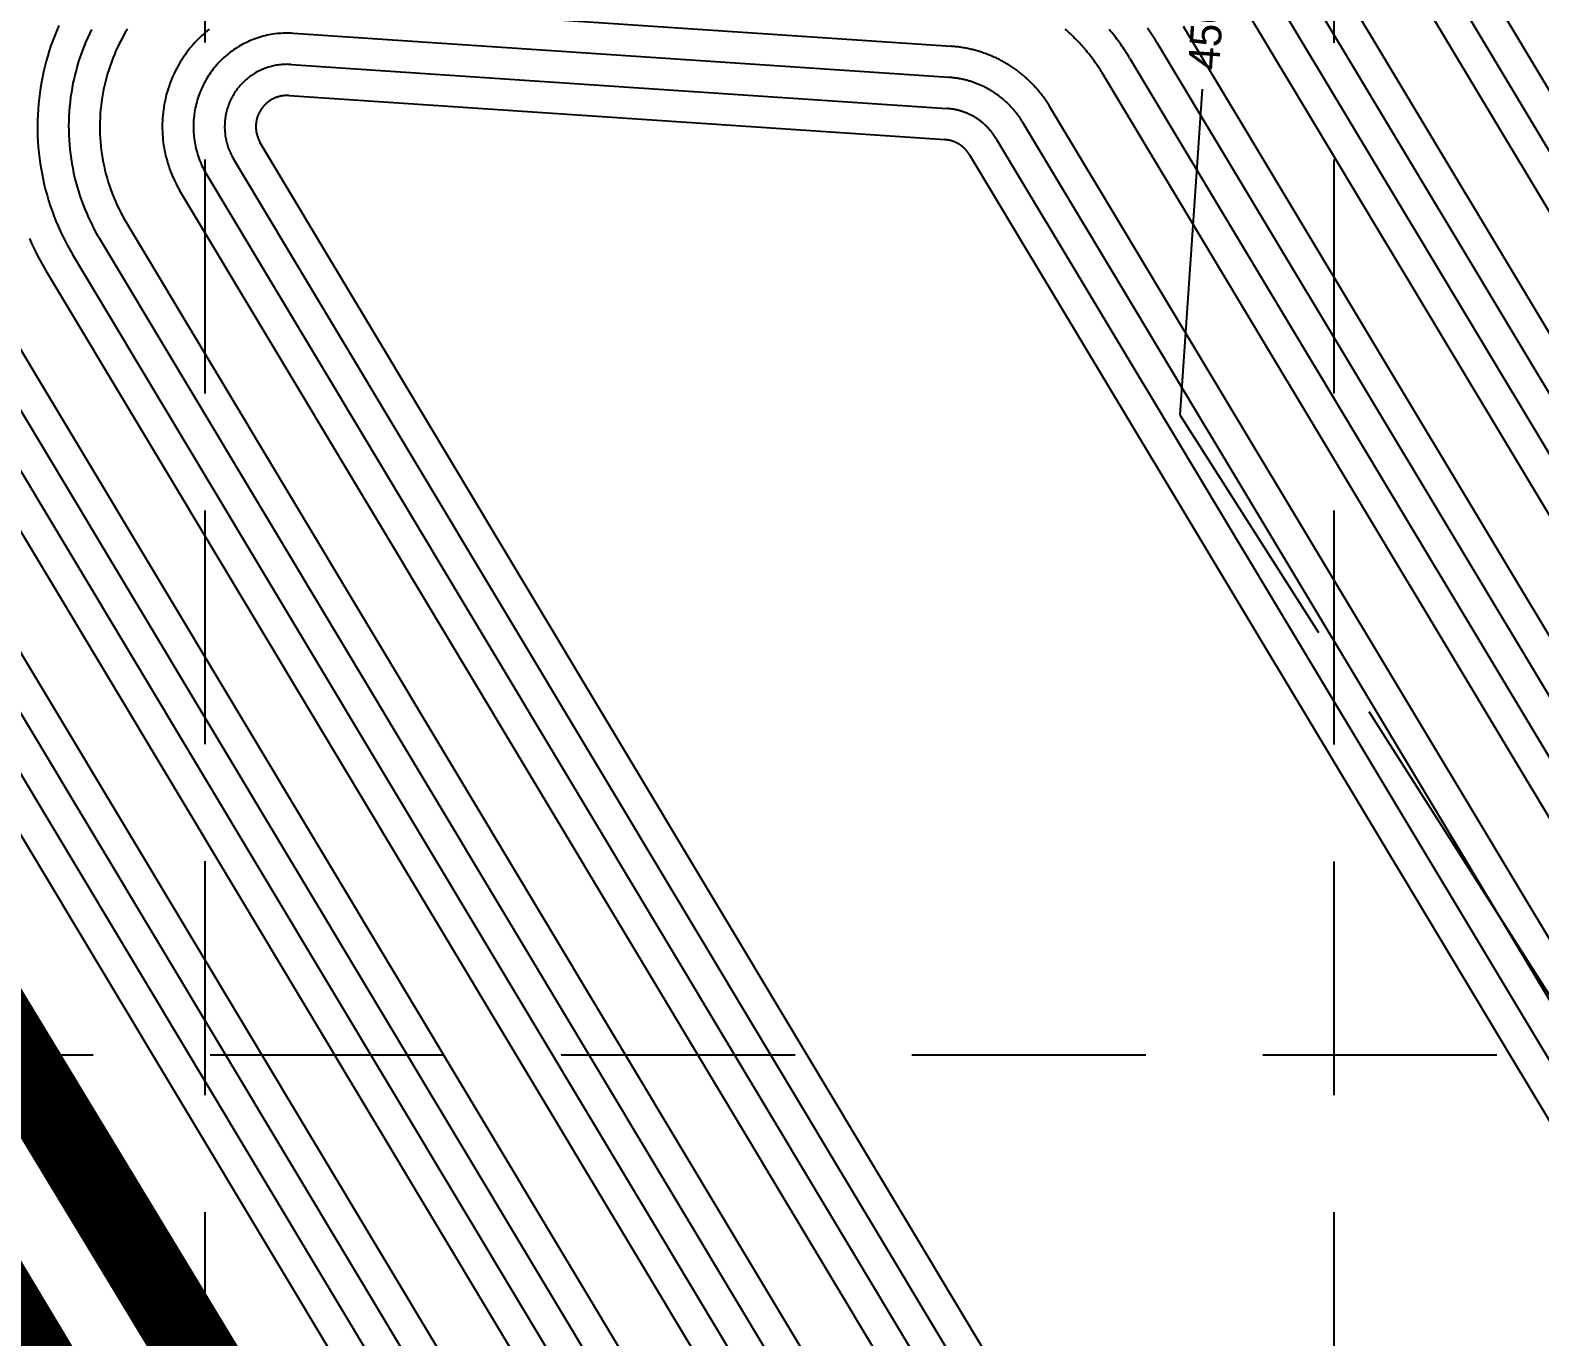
# Model space of a CAD drawing. Header units: inches. Extents: x 2439273 to 2445077, y 7048639 to 7057917.
# Drawn here: x 2442731.7 to 2442925.3, y 7055413.2 to 7055580.8 of the extents above; entities that cross this region are included whole.
import ezdxf
from ezdxf.enums import TextEntityAlignment as Align

# ---------------------------------------------------------------- set-up
doc = ezdxf.new("R2010")
doc.units = ezdxf.units.IN
doc.header["$LTSCALE"] = 300
doc.header["$MEASUREMENT"] = 0
for name, pattern in [('DASHED', [0.29, 0.25, -0.04]), ('DASHEDX2', [0.165, 0.125, -0.04]), ('HIDDEN', [0.375, 0.25, -0.125])]:
    doc.linetypes.add(name, pattern=pattern)
for name, color, linetype in [('DRAINAGE_AREA', 250, 'DASHEDX2'), ('EC', 43, 'DASHEDX2'), ('GRID', 254, 'HIDDEN'), ('LIMITS OF DISTURBANCE', 1, 'HIDDEN'), ('PC', 43, 'DASHEDX2')]:
    doc.layers.add(name, color=color, linetype=linetype)
doc.styles.add('TMODELF', font='tmodelf')

msp = doc.modelspace()

# ---------------------------------------------------------------- linework, layer by layer
at = {"layer": 'DRAINAGE_AREA', "color": 7, "linetype": 'DASHED', "const_width": 12, "flags": 128}
msp.add_lwpolyline([(2442523.23, 7055757.19), (2442876.18, 7055168.29), (2441748.83, 7054649.57)], dxfattribs=at)
at = {"layer": 'EC', "color": 43, "linetype": 'DASHED', "flags": 128}
msp.add_lwpolyline([(2442881.96, 7055573.21), (2442879.1, 7055531.43), (2442927.59, 7055455.25), (2442934.38, 7055434.1), (2442941.96, 7055423.03), (2442996.24, 7055347.46), (2443030.13, 7055325.05), (2443009.32, 7055280.28), (2442984.94, 7055240.37), (2443015.54, 7055249.83), (2443019.33, 7055229.64), (2443061.22, 7055172.89)], dxfattribs=at)
at = {"layer": 'GRID', "linetype": 'HIDDEN', "ltscale": 0.4}
for p, q in [((2442754.12, 7049369.17), (2442754.12, 7057765.42)), ((2442898.88, 7049369.15), (2442898.88, 7057765.42)), ((2439424.76, 7055449.35), (2444925.44, 7055449.35))]:
    msp.add_line(p, q, dxfattribs=at)
at = {"layer": 'LIMITS OF DISTURBANCE', "linetype": 'HIDDEN', "const_width": 10, "flags": 128}
msp.add_lwpolyline([(2442886.99, 7052945.51), (2442895.43, 7053179.56), (2442913.36, 7053306.08), (2442998.8, 7053329.28), (2443093.73, 7053267.07), (2443296.25, 7053331.38), (2443338.44, 7053257.58), (2443392.24, 7053315.57), (2443340.55, 7053361.96), (2443447.09, 7053414.68), (2443517.82, 7053314.09), (2443574.97, 7053356.59), (2443489.91, 7053468.17), (2443446.06, 7053438.95), (2443383.6, 7053614.29), (2443418.05, 7053884.17), (2443327.03, 7054031.84), (2443323.07, 7054052.94), (2443416.73, 7054128.1), (2443524.9, 7054050.3), (2443573.71, 7054048.98), (2443787.41, 7054200.62), (2444024.68, 7054478.24), (2444110.5, 7054653.51), (2444155.29, 7054902.89), (2444160.77, 7055069.77), (2444147.31, 7055200.65), (2444077.57, 7055450.67), (2443950.4, 7055673.72), (2443333.94, 7055400.63), (2443359.36, 7055365.05), (2443134.35, 7055268.48), (2442886.46, 7055663.65), (2442672.88, 7055635.7), (2442663.99, 7055558.19), (2442899.02, 7055169.89), (2442892.76, 7055099.78), (2442914.05, 7055045.94), (2443178.35, 7054615.25), (2442985.45, 7054501.31), (2442726.73, 7054920.14), (2442733.57, 7054854.12), (2442852.43, 7053970.46), (2442450.39, 7053675.08), (2441832.15, 7054504.96), (2441778.69, 7054488.78), (2441880.34, 7054326.59), (2442122.98, 7053975.48), (2442344.49, 7053665.13), (2442528.89, 7053430.2), (2442805.16, 7053043.91), (2442834.55, 7052997.62)], close=True, dxfattribs=at)
at = {"layer": 'PC', "color": 24, "linetype": 'Continuous', "flags": 128}
for points in [[(2442910.43, 7055599.78), (2443114.76, 7055259.3)], [(2443111.33, 7055257.24), (2442907, 7055597.72)], [(2443107.9, 7055255.18), (2442903.57, 7055595.66)], [(2442896.71, 7055591.54), (2443101.04, 7055251.07)], [(2442893.28, 7055589.49), (2443097.61, 7055249.01)], [(2442889.85, 7055587.43), (2443094.19, 7055246.94)], [(2443090.75, 7055244.89), (2442886.42, 7055585.37)], [(2442765.71, 7055584.34), (2442849.77, 7055578.69)], [(2442735.39, 7055581.37), (2442735.12, 7055580.73), (2442734.85, 7055580.09), (2442734.61, 7055579.44), (2442734.37, 7055578.78), (2442734.15, 7055578.12), (2442733.95, 7055577.45), (2442733.76, 7055576.78), (2442733.58, 7055576.11), (2442733.42, 7055575.43), (2442733.27, 7055574.75), (2442733.14, 7055574.07), (2442733.03, 7055573.38), (2442732.93, 7055572.69), (2442732.84, 7055572), (2442732.77, 7055571.3), (2442732.71, 7055570.61), (2442732.67, 7055569.91), (2442732.64, 7055569.22), (2442732.63, 7055568.52), (2442732.64, 7055567.82), (2442732.66, 7055567.13), (2442732.69, 7055566.43), (2442732.74, 7055565.74), (2442732.81, 7055565.04), (2442732.89, 7055564.35), (2442732.98, 7055563.66), (2442733.09, 7055562.97), (2442733.22, 7055562.29), (2442733.36, 7055561.6), (2442733.51, 7055560.92), (2442733.68, 7055560.25), (2442733.87, 7055559.58), (2442734.07, 7055558.91), (2442734.28, 7055558.24), (2442734.51, 7055557.59), (2442734.75, 7055556.93), (2442735.01, 7055556.28), (2442735.28, 7055555.64), (2442735.56, 7055555.01), (2442735.86, 7055554.38), (2442736.17, 7055553.75), (2442736.5, 7055553.14), (2442736.83, 7055552.53), (2442737.19, 7055551.93)], [(2442744.16, 7055580.9), (2442743.89, 7055580.45), (2442743.63, 7055580), (2442743.39, 7055579.54), (2442743.15, 7055579.07), (2442742.92, 7055578.6), (2442742.7, 7055578.13), (2442742.5, 7055577.65), (2442742.3, 7055577.16), (2442742.11, 7055576.67), (2442741.94, 7055576.18), (2442741.77, 7055575.68), (2442741.62, 7055575.18), (2442741.48, 7055574.68), (2442741.34, 7055574.18), (2442741.22, 7055573.67), (2442741.11, 7055573.16), (2442741.02, 7055572.64), (2442740.93, 7055572.13), (2442740.85, 7055571.61), (2442740.79, 7055571.09), (2442740.73, 7055570.57), (2442740.69, 7055570.05), (2442740.66, 7055569.53), (2442740.64, 7055569.01), (2442740.63, 7055568.48), (2442740.64, 7055567.96), (2442740.65, 7055567.44), (2442740.68, 7055566.92), (2442740.72, 7055566.4), (2442740.76, 7055565.88), (2442740.82, 7055565.36), (2442740.9, 7055564.84), (2442740.98, 7055564.32), (2442741.07, 7055563.81), (2442741.18, 7055563.3), (2442741.29, 7055562.79), (2442741.42, 7055562.28), (2442741.56, 7055561.78), (2442741.71, 7055561.27), (2442741.87, 7055560.78), (2442742.04, 7055560.28), (2442742.22, 7055559.79), (2442742.41, 7055559.31), (2442742.62, 7055558.83), (2442742.83, 7055558.35), (2442743.05, 7055557.88), (2442743.29, 7055557.41), (2442743.53, 7055556.95), (2442743.78, 7055556.49), (2442744.05, 7055556.04), (2442952.23, 7055208.68)], [(2443073.6, 7055234.6), (2442869.27, 7055575.08), (2442869.15, 7055575.28), (2442869.03, 7055575.47), (2442868.91, 7055575.67), (2442868.78, 7055575.86), (2442868.65, 7055576.05), (2442868.53, 7055576.25), (2442868.39, 7055576.44), (2442868.26, 7055576.63), (2442868.13, 7055576.81), (2442867.99, 7055577), (2442867.85, 7055577.18), (2442867.71, 7055577.37), (2442867.57, 7055577.55), (2442867.43, 7055577.73), (2442867.28, 7055577.91), (2442867.13, 7055578.09), (2442866.98, 7055578.27), (2442866.83, 7055578.44), (2442866.68, 7055578.62), (2442866.53, 7055578.79), (2442866.37, 7055578.96), (2442866.22, 7055579.13), (2442866.06, 7055579.3), (2442865.9, 7055579.46), (2442865.73, 7055579.63), (2442865.57, 7055579.79), (2442865.41, 7055579.95), (2442865.24, 7055580.11), (2442865.07, 7055580.27), (2442864.9, 7055580.43), (2442864.73, 7055580.58), (2442864.56, 7055580.74), (2442864.38, 7055580.89)], [(2442876.13, 7055579.19), (2442875.97, 7055579.46), (2442875.81, 7055579.72), (2442875.65, 7055579.98), (2442875.48, 7055580.24), (2442875.31, 7055580.5), (2442875.14, 7055580.75), (2442874.96, 7055581.01)], [(2443083.89, 7055240.78), (2442879.56, 7055581.25)], [(2442739.57, 7055580.85), (2442739.3, 7055580.3), (2442739.05, 7055579.75), (2442738.81, 7055579.19), (2442738.58, 7055578.63), (2442738.36, 7055578.06), (2442738.16, 7055577.48), (2442737.96, 7055576.9), (2442737.78, 7055576.32), (2442737.62, 7055575.73), (2442737.46, 7055575.14), (2442737.32, 7055574.55), (2442737.19, 7055573.95), (2442737.08, 7055573.35), (2442736.98, 7055572.75), (2442736.89, 7055572.15), (2442736.81, 7055571.54), (2442736.75, 7055570.94), (2442736.7, 7055570.33), (2442736.67, 7055569.72), (2442736.64, 7055569.11), (2442736.63, 7055568.5), (2442736.64, 7055567.89), (2442736.65, 7055567.28), (2442736.69, 7055566.67), (2442736.73, 7055566.07), (2442736.79, 7055565.46), (2442736.86, 7055564.85), (2442736.94, 7055564.25), (2442737.04, 7055563.65), (2442737.15, 7055563.05), (2442737.27, 7055562.45), (2442737.4, 7055561.86), (2442737.55, 7055561.26), (2442737.71, 7055560.68), (2442737.89, 7055560.09), (2442738.07, 7055559.51), (2442738.27, 7055558.93), (2442738.49, 7055558.36), (2442738.71, 7055557.8), (2442738.95, 7055557.23), (2442739.19, 7055556.68), (2442739.46, 7055556.13), (2442739.73, 7055555.58), (2442740.01, 7055555.04), (2442740.31, 7055554.51), (2442740.62, 7055553.98)], [(2442754.66, 7055580.88), (2442754.39, 7055580.66), (2442754.12, 7055580.44), (2442753.86, 7055580.21), (2442753.61, 7055579.97), (2442753.36, 7055579.73), (2442753.11, 7055579.48), (2442752.87, 7055579.22), (2442752.64, 7055578.96), (2442752.41, 7055578.7), (2442752.19, 7055578.43), (2442751.97, 7055578.16), (2442751.76, 7055577.88), (2442751.56, 7055577.6), (2442751.36, 7055577.31), (2442751.17, 7055577.02), (2442750.98, 7055576.73), (2442750.81, 7055576.43), (2442750.63, 7055576.12), (2442750.47, 7055575.82), (2442750.31, 7055575.51), (2442750.16, 7055575.19), (2442750.01, 7055574.88), (2442749.87, 7055574.56), (2442749.74, 7055574.23), (2442749.62, 7055573.91), (2442749.5, 7055573.58), (2442749.39, 7055573.25), (2442749.29, 7055572.92), (2442749.2, 7055572.58), (2442749.11, 7055572.24), (2442749.03, 7055571.9), (2442748.95, 7055571.56), (2442748.89, 7055571.22), (2442748.83, 7055570.88), (2442748.78, 7055570.53), (2442748.74, 7055570.19), (2442748.7, 7055569.84), (2442748.67, 7055569.49), (2442748.65, 7055569.14), (2442748.64, 7055568.8), (2442748.63, 7055568.45), (2442748.64, 7055568.1), (2442748.65, 7055567.75), (2442748.66, 7055567.4), (2442748.69, 7055567.06), (2442748.72, 7055566.71), (2442748.76, 7055566.36), (2442748.81, 7055566.02), (2442748.86, 7055565.67), (2442748.93, 7055565.33), (2442749, 7055564.99), (2442749.07, 7055564.65), (2442749.16, 7055564.31), (2442749.25, 7055563.98), (2442749.35, 7055563.64), (2442749.46, 7055563.31), (2442749.57, 7055562.98), (2442749.69, 7055562.65), (2442749.82, 7055562.33), (2442749.95, 7055562.01), (2442750.1, 7055561.69), (2442750.25, 7055561.38), (2442750.4, 7055561.06), (2442750.56, 7055560.76), (2442750.73, 7055560.45), (2442750.91, 7055560.15)], [(2442765.44, 7055580.35), (2442765.18, 7055580.36), (2442764.92, 7055580.37), (2442764.65, 7055580.38), (2442764.39, 7055580.37), (2442764.13, 7055580.37), (2442763.87, 7055580.35), (2442763.61, 7055580.33), (2442763.35, 7055580.31), (2442763.09, 7055580.28), (2442762.83, 7055580.24), (2442762.57, 7055580.2), (2442762.32, 7055580.15), (2442762.06, 7055580.1), (2442761.81, 7055580.04), (2442761.55, 7055579.97), (2442761.3, 7055579.9), (2442761.05, 7055579.83), (2442760.8, 7055579.75), (2442760.56, 7055579.66), (2442760.31, 7055579.57), (2442760.07, 7055579.47), (2442759.83, 7055579.37), (2442759.59, 7055579.26), (2442759.35, 7055579.15), (2442759.12, 7055579.03), (2442758.89, 7055578.91), (2442758.66, 7055578.78), (2442758.44, 7055578.65), (2442758.21, 7055578.51), (2442757.99, 7055578.37), (2442757.78, 7055578.23), (2442757.57, 7055578.07), (2442757.36, 7055577.92), (2442757.15, 7055577.76), (2442756.95, 7055577.59), (2442756.75, 7055577.42), (2442756.55, 7055577.25), (2442756.36, 7055577.07), (2442756.17, 7055576.89), (2442755.99, 7055576.7), (2442755.81, 7055576.51), (2442755.64, 7055576.32), (2442755.47, 7055576.12), (2442755.3, 7055575.92), (2442755.14, 7055575.71), (2442754.98, 7055575.5), (2442754.83, 7055575.29), (2442754.68, 7055575.08), (2442754.54, 7055574.86), (2442754.4, 7055574.64), (2442754.26, 7055574.41), (2442754.13, 7055574.19), (2442754.01, 7055573.96), (2442753.89, 7055573.72), (2442753.78, 7055573.49), (2442753.67, 7055573.25), (2442753.56, 7055573.01), (2442753.47, 7055572.77), (2442753.37, 7055572.52), (2442753.29, 7055572.28), (2442753.2, 7055572.03), (2442753.13, 7055571.78), (2442753.06, 7055571.53), (2442752.99, 7055571.28), (2442752.93, 7055571.02), (2442752.87, 7055570.77), (2442752.82, 7055570.51), (2442752.78, 7055570.25), (2442752.74, 7055569.99), (2442752.71, 7055569.73), (2442752.68, 7055569.47), (2442752.66, 7055569.21), (2442752.65, 7055568.95), (2442752.64, 7055568.69), (2442752.63, 7055568.43), (2442752.64, 7055568.17), (2442752.64, 7055567.91), (2442752.66, 7055567.65), (2442752.67, 7055567.39), (2442752.7, 7055567.13), (2442752.73, 7055566.87), (2442752.76, 7055566.61), (2442752.81, 7055566.35), (2442752.85, 7055566.09), (2442752.91, 7055565.84), (2442752.96, 7055565.58), (2442753.03, 7055565.33), (2442753.1, 7055565.08), (2442753.17, 7055564.83), (2442753.25, 7055564.58), (2442753.34, 7055564.33), (2442753.43, 7055564.08), (2442753.52, 7055563.84), (2442753.62, 7055563.6), (2442753.73, 7055563.36), (2442753.84, 7055563.13), (2442753.96, 7055562.89), (2442754.08, 7055562.66), (2442754.21, 7055562.43), (2442754.34, 7055562.21)], [(2442849.5, 7055574.7), (2442765.44, 7055580.35)], [(2442872.7, 7055577.14), (2442872.56, 7055577.37), (2442872.42, 7055577.6), (2442872.28, 7055577.82), (2442872.13, 7055578.05), (2442871.98, 7055578.28), (2442871.83, 7055578.5), (2442871.68, 7055578.72), (2442871.52, 7055578.94), (2442871.37, 7055579.16), (2442871.21, 7055579.38), (2442871.04, 7055579.59), (2442870.88, 7055579.81), (2442870.72, 7055580.02), (2442870.55, 7055580.23), (2442870.38, 7055580.44), (2442870.21, 7055580.65), (2442870.03, 7055580.86)], [(2442876.13, 7055579.19), (2443080.46, 7055238.72)], [(2442862.41, 7055570.96), (2442862.33, 7055571.09), (2442862.25, 7055571.22), (2442862.17, 7055571.35), (2442862.09, 7055571.48), (2442862, 7055571.61), (2442861.91, 7055571.74), (2442861.83, 7055571.87), (2442861.74, 7055571.99), (2442861.65, 7055572.12), (2442861.56, 7055572.24), (2442861.47, 7055572.37), (2442861.37, 7055572.49), (2442861.28, 7055572.61), (2442861.18, 7055572.73), (2442861.08, 7055572.85), (2442860.99, 7055572.97), (2442860.89, 7055573.09), (2442860.79, 7055573.2), (2442860.69, 7055573.32), (2442860.58, 7055573.44), (2442860.48, 7055573.55), (2442860.37, 7055573.66), (2442860.27, 7055573.77), (2442860.16, 7055573.89), (2442860.05, 7055574), (2442859.94, 7055574.1), (2442859.83, 7055574.21), (2442859.72, 7055574.32), (2442859.61, 7055574.42), (2442859.5, 7055574.53), (2442859.38, 7055574.63), (2442859.27, 7055574.73), (2442859.15, 7055574.84), (2442859.04, 7055574.94), (2442858.92, 7055575.04), (2442858.8, 7055575.13), (2442858.68, 7055575.23), (2442858.56, 7055575.33), (2442858.44, 7055575.42), (2442858.31, 7055575.51), (2442858.19, 7055575.61), (2442858.07, 7055575.7), (2442857.94, 7055575.79), (2442857.81, 7055575.87), (2442857.69, 7055575.96), (2442857.56, 7055576.05), (2442857.43, 7055576.13), (2442857.3, 7055576.22), (2442857.17, 7055576.3), (2442857.04, 7055576.38), (2442856.91, 7055576.46), (2442856.77, 7055576.54), (2442856.64, 7055576.61), (2442856.51, 7055576.69), (2442856.37, 7055576.77), (2442856.24, 7055576.84), (2442856.1, 7055576.91), (2442855.96, 7055576.98), (2442855.83, 7055577.05), (2442855.69, 7055577.12), (2442855.55, 7055577.19), (2442855.41, 7055577.25), (2442855.27, 7055577.31), (2442855.13, 7055577.38), (2442854.99, 7055577.44), (2442854.84, 7055577.5), (2442854.7, 7055577.56), (2442854.56, 7055577.61), (2442854.42, 7055577.67), (2442854.27, 7055577.72), (2442854.13, 7055577.78), (2442853.98, 7055577.83), (2442853.84, 7055577.88), (2442853.69, 7055577.93), (2442853.54, 7055577.98), (2442853.4, 7055578.02), (2442853.25, 7055578.07), (2442853.1, 7055578.11), (2442852.95, 7055578.15), (2442852.8, 7055578.19), (2442852.65, 7055578.23), (2442852.5, 7055578.27), (2442852.35, 7055578.3), (2442852.2, 7055578.34), (2442852.05, 7055578.37), (2442851.9, 7055578.4), (2442851.75, 7055578.43), (2442851.6, 7055578.46), (2442851.45, 7055578.49), (2442851.3, 7055578.51), (2442851.14, 7055578.54), (2442850.99, 7055578.56), (2442850.84, 7055578.58), (2442850.69, 7055578.6), (2442850.53, 7055578.62), (2442850.38, 7055578.64), (2442850.23, 7055578.65), (2442850.07, 7055578.67), (2442849.92, 7055578.68), (2442849.77, 7055578.69)], [(2442872.7, 7055577.14), (2443077.03, 7055236.66)], [(2442765.17, 7055576.36), (2442765, 7055576.37), (2442764.82, 7055576.37), (2442764.65, 7055576.38), (2442764.47, 7055576.37), (2442764.3, 7055576.37), (2442764.13, 7055576.36), (2442763.95, 7055576.35), (2442763.78, 7055576.33), (2442763.61, 7055576.31), (2442763.43, 7055576.29), (2442763.26, 7055576.26), (2442763.09, 7055576.23), (2442762.92, 7055576.19), (2442762.75, 7055576.15), (2442762.58, 7055576.11), (2442762.41, 7055576.06), (2442762.25, 7055576.01), (2442762.08, 7055575.96), (2442761.92, 7055575.9), (2442761.75, 7055575.84), (2442761.59, 7055575.77), (2442761.43, 7055575.71), (2442761.27, 7055575.63), (2442761.11, 7055575.56), (2442760.96, 7055575.48), (2442760.8, 7055575.4), (2442760.65, 7055575.31), (2442760.5, 7055575.23), (2442760.35, 7055575.13), (2442760.21, 7055575.04), (2442760.06, 7055574.94), (2442759.92, 7055574.84), (2442759.78, 7055574.74), (2442759.64, 7055574.63), (2442759.51, 7055574.52), (2442759.38, 7055574.41), (2442759.25, 7055574.29), (2442759.12, 7055574.17), (2442758.99, 7055574.05), (2442758.87, 7055573.93), (2442758.75, 7055573.8), (2442758.64, 7055573.67), (2442758.52, 7055573.54), (2442758.41, 7055573.4), (2442758.3, 7055573.27), (2442758.2, 7055573.13), (2442758.1, 7055572.99), (2442758, 7055572.84), (2442757.9, 7055572.7), (2442757.81, 7055572.55), (2442757.72, 7055572.4), (2442757.63, 7055572.25), (2442757.55, 7055572.1), (2442757.47, 7055571.94), (2442757.4, 7055571.78), (2442757.32, 7055571.63), (2442757.25, 7055571.47), (2442757.19, 7055571.3), (2442757.13, 7055571.14), (2442757.07, 7055570.98), (2442757.01, 7055570.81), (2442756.96, 7055570.65), (2442756.91, 7055570.48), (2442756.87, 7055570.31), (2442756.83, 7055570.14), (2442756.79, 7055569.97), (2442756.76, 7055569.8), (2442756.73, 7055569.63), (2442756.71, 7055569.45), (2442756.68, 7055569.28), (2442756.67, 7055569.11), (2442756.65, 7055568.93), (2442756.64, 7055568.76), (2442756.64, 7055568.59), (2442756.63, 7055568.41), (2442756.63, 7055568.24), (2442756.64, 7055568.06), (2442756.65, 7055567.89), (2442756.66, 7055567.72), (2442756.68, 7055567.54), (2442756.7, 7055567.37), (2442756.72, 7055567.2), (2442756.75, 7055567.02), (2442756.78, 7055566.85), (2442756.81, 7055566.68), (2442756.85, 7055566.51), (2442756.9, 7055566.34), (2442756.94, 7055566.18), (2442756.99, 7055566.01), (2442757.05, 7055565.84), (2442757.1, 7055565.68), (2442757.16, 7055565.52), (2442757.23, 7055565.35), (2442757.29, 7055565.19), (2442757.37, 7055565.03), (2442757.44, 7055564.88), (2442757.52, 7055564.72), (2442757.6, 7055564.57), (2442757.68, 7055564.41), (2442757.77, 7055564.26)], [(2442765.17, 7055576.36), (2442849.23, 7055570.71)], [(2442858.98, 7055568.9), (2442858.92, 7055569), (2442858.86, 7055569.1), (2442858.8, 7055569.2), (2442858.74, 7055569.29), (2442858.67, 7055569.39), (2442858.61, 7055569.49), (2442858.54, 7055569.58), (2442858.48, 7055569.68), (2442858.41, 7055569.77), (2442858.34, 7055569.86), (2442858.27, 7055569.96), (2442858.2, 7055570.05), (2442858.13, 7055570.14), (2442858.06, 7055570.23), (2442857.99, 7055570.32), (2442857.91, 7055570.41), (2442857.84, 7055570.5), (2442857.76, 7055570.59), (2442857.69, 7055570.67), (2442857.61, 7055570.76), (2442857.53, 7055570.84), (2442857.45, 7055570.93), (2442857.38, 7055571.01), (2442857.3, 7055571.1), (2442857.21, 7055571.18), (2442857.13, 7055571.26), (2442857.05, 7055571.34), (2442856.97, 7055571.42), (2442856.88, 7055571.5), (2442856.8, 7055571.58), (2442856.71, 7055571.66), (2442856.63, 7055571.73), (2442856.54, 7055571.81), (2442856.45, 7055571.88), (2442856.36, 7055571.96), (2442856.27, 7055572.03), (2442856.18, 7055572.1), (2442856.09, 7055572.18), (2442856, 7055572.25), (2442855.91, 7055572.32), (2442855.82, 7055572.39), (2442855.72, 7055572.45), (2442855.63, 7055572.52), (2442855.53, 7055572.59), (2442855.44, 7055572.65), (2442855.34, 7055572.72), (2442855.25, 7055572.78), (2442855.15, 7055572.84), (2442855.05, 7055572.91), (2442854.95, 7055572.97), (2442854.85, 7055573.03), (2442854.75, 7055573.09), (2442854.65, 7055573.14), (2442854.55, 7055573.2), (2442854.45, 7055573.26), (2442854.35, 7055573.31), (2442854.25, 7055573.36), (2442854.15, 7055573.42), (2442854.04, 7055573.47), (2442853.94, 7055573.52), (2442853.84, 7055573.57), (2442853.73, 7055573.62), (2442853.63, 7055573.67), (2442853.52, 7055573.71), (2442853.41, 7055573.76), (2442853.31, 7055573.81), (2442853.2, 7055573.85), (2442853.09, 7055573.89), (2442852.99, 7055573.93), (2442852.88, 7055573.98), (2442852.77, 7055574.02), (2442852.66, 7055574.05), (2442852.55, 7055574.09), (2442852.44, 7055574.13), (2442852.33, 7055574.16), (2442852.22, 7055574.2), (2442852.11, 7055574.23), (2442852, 7055574.26), (2442851.89, 7055574.3), (2442851.78, 7055574.33), (2442851.66, 7055574.35), (2442851.55, 7055574.38), (2442851.44, 7055574.41), (2442851.33, 7055574.44), (2442851.21, 7055574.46), (2442851.1, 7055574.48), (2442850.99, 7055574.51), (2442850.87, 7055574.53), (2442850.76, 7055574.55), (2442850.65, 7055574.57), (2442850.53, 7055574.59), (2442850.42, 7055574.6), (2442850.3, 7055574.62), (2442850.19, 7055574.63), (2442850.07, 7055574.65), (2442849.96, 7055574.66), (2442849.84, 7055574.67), (2442849.73, 7055574.68), (2442849.61, 7055574.69), (2442849.5, 7055574.7)], [(2442764.9, 7055572.37), (2442764.81, 7055572.37), (2442764.73, 7055572.37), (2442764.64, 7055572.38), (2442764.55, 7055572.38), (2442764.47, 7055572.37), (2442764.38, 7055572.37), (2442764.29, 7055572.36), (2442764.21, 7055572.35), (2442764.12, 7055572.34), (2442764.03, 7055572.33), (2442763.95, 7055572.32), (2442763.86, 7055572.3), (2442763.78, 7055572.28), (2442763.69, 7055572.26), (2442763.61, 7055572.24), (2442763.52, 7055572.22), (2442763.44, 7055572.19), (2442763.36, 7055572.17), (2442763.27, 7055572.14), (2442763.19, 7055572.11), (2442763.11, 7055572.08), (2442763.03, 7055572.04), (2442762.95, 7055572.01), (2442762.87, 7055571.97), (2442762.8, 7055571.93), (2442762.72, 7055571.89), (2442762.64, 7055571.85), (2442762.57, 7055571.8), (2442762.49, 7055571.76), (2442762.42, 7055571.71), (2442762.35, 7055571.66), (2442762.28, 7055571.61), (2442762.21, 7055571.56), (2442762.14, 7055571.5), (2442762.07, 7055571.45), (2442762.01, 7055571.39), (2442761.94, 7055571.33), (2442761.88, 7055571.27), (2442761.81, 7055571.21), (2442761.75, 7055571.15), (2442761.69, 7055571.09), (2442761.63, 7055571.02), (2442761.58, 7055570.96), (2442761.52, 7055570.89), (2442761.47, 7055570.82), (2442761.42, 7055570.75), (2442761.36, 7055570.68), (2442761.32, 7055570.61), (2442761.27, 7055570.54), (2442761.22, 7055570.46), (2442761.18, 7055570.39), (2442761.13, 7055570.31), (2442761.09, 7055570.24), (2442761.05, 7055570.16), (2442761.01, 7055570.08), (2442760.98, 7055570), (2442760.94, 7055569.92), (2442760.91, 7055569.84), (2442760.88, 7055569.76), (2442760.85, 7055569.68), (2442760.82, 7055569.59), (2442760.8, 7055569.51), (2442760.77, 7055569.43), (2442760.75, 7055569.34), (2442760.73, 7055569.26), (2442760.71, 7055569.17), (2442760.7, 7055569.09), (2442760.68, 7055569), (2442760.67, 7055568.92), (2442760.66, 7055568.83), (2442760.65, 7055568.74), (2442760.64, 7055568.66), (2442760.64, 7055568.57), (2442760.63, 7055568.48), (2442760.63, 7055568.39), (2442760.63, 7055568.31), (2442760.64, 7055568.22), (2442760.64, 7055568.13), (2442760.65, 7055568.05), (2442760.66, 7055567.96), (2442760.67, 7055567.87), (2442760.68, 7055567.79), (2442760.69, 7055567.7), (2442760.71, 7055567.61), (2442760.72, 7055567.53), (2442760.74, 7055567.44), (2442760.76, 7055567.36), (2442760.79, 7055567.28), (2442760.81, 7055567.19), (2442760.84, 7055567.11), (2442760.87, 7055567.03), (2442760.9, 7055566.95), (2442760.93, 7055566.86), (2442760.96, 7055566.78), (2442761, 7055566.7), (2442761.04, 7055566.63), (2442761.08, 7055566.55), (2442761.12, 7055566.47), (2442761.16, 7055566.39), (2442761.2, 7055566.32)], [(2442764.9, 7055572.37), (2442848.96, 7055566.72)], [(2442855.55, 7055566.84), (2442855.51, 7055566.91), (2442855.47, 7055566.98), (2442855.43, 7055567.04), (2442855.39, 7055567.11), (2442855.35, 7055567.17), (2442855.3, 7055567.23), (2442855.26, 7055567.3), (2442855.22, 7055567.36), (2442855.17, 7055567.42), (2442855.13, 7055567.49), (2442855.08, 7055567.55), (2442855.03, 7055567.61), (2442854.99, 7055567.67), (2442854.94, 7055567.73), (2442854.89, 7055567.79), (2442854.84, 7055567.85), (2442854.79, 7055567.91), (2442854.74, 7055567.97), (2442854.69, 7055568.02), (2442854.64, 7055568.08), (2442854.59, 7055568.14), (2442854.53, 7055568.2), (2442854.48, 7055568.25), (2442854.43, 7055568.31), (2442854.37, 7055568.36), (2442854.32, 7055568.42), (2442854.26, 7055568.47), (2442854.21, 7055568.52), (2442854.15, 7055568.58), (2442854.1, 7055568.63), (2442854.04, 7055568.68), (2442853.98, 7055568.73), (2442853.92, 7055568.78), (2442853.86, 7055568.83), (2442853.81, 7055568.88), (2442853.75, 7055568.93), (2442853.69, 7055568.98), (2442853.63, 7055569.03), (2442853.57, 7055569.07), (2442853.5, 7055569.12), (2442853.44, 7055569.17), (2442853.38, 7055569.21), (2442853.32, 7055569.26), (2442853.25, 7055569.3), (2442853.19, 7055569.34), (2442853.13, 7055569.39), (2442853.06, 7055569.43), (2442853, 7055569.47), (2442852.93, 7055569.51), (2442852.87, 7055569.55), (2442852.8, 7055569.59), (2442852.73, 7055569.63), (2442852.67, 7055569.67), (2442852.6, 7055569.71), (2442852.53, 7055569.75), (2442852.47, 7055569.78), (2442852.4, 7055569.82), (2442852.33, 7055569.85), (2442852.26, 7055569.89), (2442852.19, 7055569.92), (2442852.12, 7055569.96), (2442852.05, 7055569.99), (2442851.98, 7055570.02), (2442851.91, 7055570.05), (2442851.84, 7055570.08), (2442851.77, 7055570.11), (2442851.7, 7055570.14), (2442851.63, 7055570.17), (2442851.55, 7055570.2), (2442851.48, 7055570.23), (2442851.41, 7055570.25), (2442851.34, 7055570.28), (2442851.26, 7055570.3), (2442851.19, 7055570.33), (2442851.12, 7055570.35), (2442851.04, 7055570.37), (2442850.97, 7055570.4), (2442850.9, 7055570.42), (2442850.82, 7055570.44), (2442850.75, 7055570.46), (2442850.67, 7055570.48), (2442850.6, 7055570.5), (2442850.52, 7055570.52), (2442850.45, 7055570.53), (2442850.37, 7055570.55), (2442850.3, 7055570.57), (2442850.22, 7055570.58), (2442850.15, 7055570.59), (2442850.07, 7055570.61), (2442850, 7055570.62), (2442849.92, 7055570.63), (2442849.84, 7055570.64), (2442849.77, 7055570.66), (2442849.69, 7055570.67), (2442849.61, 7055570.67), (2442849.54, 7055570.68), (2442849.46, 7055570.69), (2442849.38, 7055570.7), (2442849.31, 7055570.7), (2442849.23, 7055570.71)], [(2442862.41, 7055570.96), (2443066.74, 7055230.49)], [(2443063.31, 7055228.43), (2442858.98, 7055568.9)], [(2442968.52, 7055220.42), (2442761.2, 7055566.32)], [(2442852.12, 7055564.79), (2442852.1, 7055564.82), (2442852.08, 7055564.85), (2442852.06, 7055564.88), (2442852.04, 7055564.92), (2442852.02, 7055564.95), (2442852, 7055564.98), (2442851.98, 7055565.01), (2442851.96, 7055565.04), (2442851.93, 7055565.08), (2442851.91, 7055565.11), (2442851.89, 7055565.14), (2442851.86, 7055565.17), (2442851.84, 7055565.2), (2442851.82, 7055565.23), (2442851.79, 7055565.26), (2442851.77, 7055565.29), (2442851.74, 7055565.32), (2442851.72, 7055565.35), (2442851.69, 7055565.38), (2442851.67, 7055565.4), (2442851.64, 7055565.43), (2442851.61, 7055565.46), (2442851.59, 7055565.49), (2442851.56, 7055565.52), (2442851.53, 7055565.54), (2442851.51, 7055565.57), (2442851.48, 7055565.6), (2442851.45, 7055565.63), (2442851.42, 7055565.65), (2442851.4, 7055565.68), (2442851.37, 7055565.7), (2442851.34, 7055565.73), (2442851.31, 7055565.75), (2442851.28, 7055565.78), (2442851.25, 7055565.8), (2442851.22, 7055565.83), (2442851.19, 7055565.85), (2442851.16, 7055565.88), (2442851.13, 7055565.9), (2442851.1, 7055565.92), (2442851.07, 7055565.95), (2442851.04, 7055565.97), (2442851.01, 7055565.99), (2442850.97, 7055566.01), (2442850.94, 7055566.04), (2442850.91, 7055566.06), (2442850.88, 7055566.08), (2442850.85, 7055566.1), (2442850.81, 7055566.12), (2442850.78, 7055566.14), (2442850.75, 7055566.16), (2442850.71, 7055566.18), (2442850.68, 7055566.2), (2442850.65, 7055566.22), (2442850.61, 7055566.24), (2442850.58, 7055566.26), (2442850.55, 7055566.27), (2442850.51, 7055566.29), (2442850.48, 7055566.31), (2442850.44, 7055566.33), (2442850.41, 7055566.34), (2442850.37, 7055566.36), (2442850.34, 7055566.37), (2442850.3, 7055566.39), (2442850.27, 7055566.41), (2442850.23, 7055566.42), (2442850.2, 7055566.44), (2442850.16, 7055566.45), (2442850.12, 7055566.46), (2442850.09, 7055566.48), (2442850.05, 7055566.49), (2442850.02, 7055566.5), (2442849.98, 7055566.52), (2442849.94, 7055566.53), (2442849.91, 7055566.54), (2442849.87, 7055566.55), (2442849.83, 7055566.56), (2442849.8, 7055566.57), (2442849.76, 7055566.58), (2442849.72, 7055566.59), (2442849.68, 7055566.6), (2442849.65, 7055566.61), (2442849.61, 7055566.62), (2442849.57, 7055566.63), (2442849.53, 7055566.64), (2442849.5, 7055566.65), (2442849.46, 7055566.65), (2442849.42, 7055566.66), (2442849.38, 7055566.67), (2442849.34, 7055566.67), (2442849.31, 7055566.68), (2442849.27, 7055566.69), (2442849.23, 7055566.69), (2442849.19, 7055566.7), (2442849.15, 7055566.7), (2442849.12, 7055566.71), (2442849.08, 7055566.71), (2442849.04, 7055566.71), (2442849, 7055566.72), (2442848.96, 7055566.72)], [(2442855.55, 7055566.84), (2443059.88, 7055226.37)], [(2442965.09, 7055218.36), (2442757.77, 7055564.26)], [(2442852.12, 7055564.79), (2443056.45, 7055224.31)], [(2442754.34, 7055562.21), (2442961.66, 7055216.3)], [(2442958.22, 7055214.25), (2442750.91, 7055560.15)], [(2442731.61, 7055554.05), (2442731.93, 7055553.33), (2442732.26, 7055552.63), (2442732.61, 7055551.92), (2442732.98, 7055551.23), (2442733.36, 7055550.55), (2442733.75, 7055549.87)], [(2442948.8, 7055206.63), (2442740.62, 7055553.98)], [(2442945.37, 7055204.57), (2442737.19, 7055551.93)], [(2442733.75, 7055549.87), (2442941.94, 7055202.51)], [(2442726.89, 7055545.76), (2442935.08, 7055198.4)], [(2442931.65, 7055196.35), (2442723.46, 7055543.7)], [(2442928.22, 7055194.29), (2442720.03, 7055541.64)], [(2442924.78, 7055192.23), (2442716.6, 7055539.59)], [(2442709.74, 7055535.47), (2442917.92, 7055188.12)], [(2442706.31, 7055533.42), (2442914.49, 7055186.06)], [(2442911.06, 7055184.01), (2442702.88, 7055531.36)], [(2442907.63, 7055181.95), (2442699.45, 7055529.31)]]:
    msp.add_lwpolyline(points, dxfattribs=at)

# ---------------------------------------------------------------- texts
at = {"layer": 'EC', "color": 43, "linetype": 'Continuous', "style": 'TMODELF'}
msp.add_text('450', height=4, rotation=86.085, dxfattribs=at).set_placement((2442882.43, 7055580.13), align=Align.MIDDLE_CENTER)

doc.saveas('drawing.dxf')
